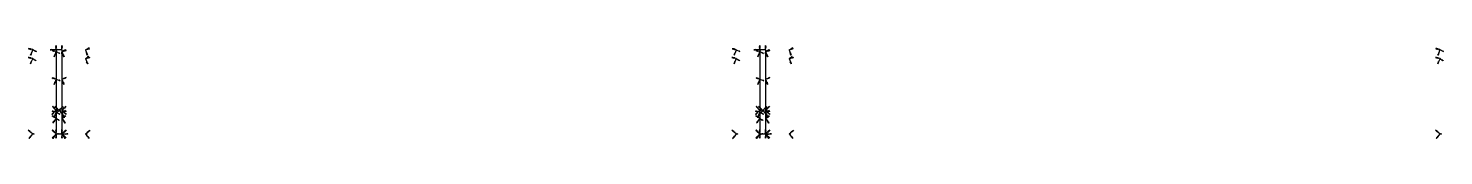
# Model space of a CAD drawing. Header units: millimetres. Extents: x -10973 to 14, y -157 to 191.
# Drawn here: x -4845 to -2432, y -1 to 157 of the extents above; entities that cross this region are included whole.
import ezdxf

# ---------------------------------------------------------------- set-up
doc = ezdxf.new("R2010")
doc.units = ezdxf.units.MM
for name, color, linetype in [('AutoDetect_37_64', 1, 'Continuous'), ('AutoDetect_37_66', 1, 'Continuous'), ('AutoDetect_38_65', 1, 'Continuous'), ('AutoDetect_38_67', 1, 'Continuous'), ('AutoDetect_41_60', 1, 'Continuous'), ('AutoDetect_41_62', 1, 'Continuous'), ('AutoDetect_42_61', 1, 'Continuous'), ('AutoDetect_42_63', 1, 'Continuous'), ('AutoDetect_46_57', 1, 'Continuous'), ('AutoDetect_46_59', 1, 'Continuous'), ('BLECH_ID_GUID_342797C8_094D_45c6_99B3_2BD1321BF620', 1, 'Continuous')]:
    doc.layers.add(name, color=color, linetype=linetype)

# ---------------------------------------------------------------- blocks, each defined once
blk = doc.blocks.new('Kontrollpunkt')
at = {"color": 0}
for q in [(0, 6), (8, 0), (0, 0, 4)]:
    blk.add_line((0, 0), q, dxfattribs=at)
for points in [[(0.25, 8, -0.25), (-0.25, 8, -0.25), (-0.25, 8, 0.25), (0, 10, 0), (-0.25, 8, -0.25), (0.25, 8, 0.25), (0, 10, 0), (0.25, 8, -0.25), (0.25, 8, 0.25), (-0.25, 8, 0.25)], [(0.25, 6, -0.25), (-0.25, 6, -0.25), (-0.25, 6, 0.25), (0, 8, 0), (-0.25, 6, -0.25), (0.25, 6, 0.25), (0, 8, 0), (0.25, 6, -0.25), (0.25, 6, 0.25), (-0.25, 6, 0.25)], [(0.25, 0.25, 4), (-0.25, 0.25, 4), (-0.25, -0.25, 4), (0, 0, 6), (-0.25, 0.25, 4), (0.25, -0.25, 4), (0, 0, 6), (0.25, 0.25, 4), (0.25, -0.25, 4), (-0.25, -0.25, 4)], [(0.25, 0.25, 6), (-0.25, 0.25, 6), (-0.25, -0.25, 6), (0, 0, 8), (-0.25, 0.25, 6), (0.25, -0.25, 6), (0, 0, 8), (0.25, 0.25, 6), (0.25, -0.25, 6), (-0.25, -0.25, 6)], [(0.25, 0.25, 8), (-0.25, 0.25, 8), (-0.25, -0.25, 8), (0, 0, 10), (-0.25, 0.25, 8), (0.25, -0.25, 8), (0, 0, 10), (0.25, 0.25, 8), (0.25, -0.25, 8), (-0.25, -0.25, 8)], [(8, 0.25, -0.25), (8, 0.25, 0.25), (8, -0.25, 0.25), (10, 0, 0), (8, 0.25, 0.25), (8, -0.25, -0.25), (10, 0, 0), (8, 0.25, -0.25), (8, -0.25, -0.25), (8, -0.25, 0.25)]]:
    blk.add_polyline3d(points, dxfattribs=at)

msp = doc.modelspace()

# ---------------------------------------------------------------- linework, layer by layer
at = {"layer": 'AutoDetect_37_64', "color": 1}
msp.add_line((-4788, 6.2, 15), (-4788, 6.2, 64), dxfattribs=at)
at = {"layer": 'AutoDetect_37_64', "color": 1, "extrusion": (-1, 0, 0)}
msp.add_arc((-33.2, 64, 4788), 27, 0.0424, 45, dxfattribs=at)
at = {"layer": 'AutoDetect_37_66', "color": 1}
msp.add_line((-4788, 149.9, 91), (-4788, 33.2, 91), dxfattribs=at)
at = {"layer": 'AutoDetect_37_66', "color": 1, "extrusion": (1, 0, 0)}
msp.add_arc((33.2, 64, -4788), 27, 90.0424, 135, dxfattribs=at)
at = {"layer": 'AutoDetect_38_65', "color": 1}
msp.add_line((-4798, 6.2, 15), (-4798, 6.2, 64), dxfattribs=at)
at = {"layer": 'AutoDetect_38_65', "color": 1, "extrusion": (-1, 0, 0)}
msp.add_arc((-33.2, 64, 4798), 27, 0.0424, 45, dxfattribs=at)
at = {"layer": 'AutoDetect_38_67', "color": 1}
msp.add_line((-4798, 149.9, 91), (-4798, 33.2, 91), dxfattribs=at)
at = {"layer": 'AutoDetect_38_67', "color": 1, "extrusion": (1, 0, 0)}
msp.add_arc((33.2, 64, -4798), 27, 90.0424, 135, dxfattribs=at)
at = {"layer": 'AutoDetect_41_60', "color": 1}
msp.add_line((-3588, 6.2, 15), (-3588, 6.2, 64), dxfattribs=at)
at = {"layer": 'AutoDetect_41_60', "color": 1, "extrusion": (-1, 0, 0)}
msp.add_arc((-33.2, 64, 3588), 27, 0.0424, 45, dxfattribs=at)
at = {"layer": 'AutoDetect_41_62', "color": 1}
msp.add_line((-3588, 149.9, 91), (-3588, 33.2, 91), dxfattribs=at)
at = {"layer": 'AutoDetect_41_62', "color": 1, "extrusion": (1, 0, 0)}
msp.add_arc((33.2, 64, -3588), 27, 90.0424, 135, dxfattribs=at)
at = {"layer": 'AutoDetect_42_61', "color": 1}
msp.add_line((-3598, 6.2, 15), (-3598, 6.2, 64), dxfattribs=at)
at = {"layer": 'AutoDetect_42_61', "color": 1, "extrusion": (-1, 0, 0)}
msp.add_arc((-33.2, 64, 3598), 27, 0.0424, 45, dxfattribs=at)
at = {"layer": 'AutoDetect_42_63', "color": 1}
msp.add_line((-3598, 149.9, 91), (-3598, 33.2, 91), dxfattribs=at)
at = {"layer": 'AutoDetect_42_63', "color": 1, "extrusion": (1, 0, 0)}
msp.add_arc((33.2, 64, -3598), 27, 90.0424, 135, dxfattribs=at)

# ---------------------------------------------------------------- block references
at = {"layer": 'AutoDetect_37_64', "color": 1, "extrusion": (0.696364, 0.696364, -0.173648), "rotation": 99.85107611658391}
for p in [(3421.9, -568.1, -3308.1), (3390, -569.4, -3333), (3390, -534, -3339.2)]:
    msp.add_blockref('Kontrollpunkt', p, dxfattribs=at)
at = {"layer": 'AutoDetect_37_64', "color": 1, "extrusion": (0.642788, 0.743283, -0.185348), "rotation": 102.1447151728823}
msp.add_blockref('Kontrollpunkt', (3651.8, -544.5, -3048.9), dxfattribs=at)
at = {"layer": 'AutoDetect_37_64', "color": 1, "extrusion": (0.650895, 0.650895, -0.390731), "rotation": 111.6785632160715}
msp.add_blockref('Kontrollpunkt', (3390, -1262.2, -3137.4), dxfattribs=at)
at = {"layer": 'AutoDetect_37_64', "color": 1, "extrusion": (0.743283, 0.642788, -0.185348), "rotation": 99.10637076601365}
msp.add_blockref('Kontrollpunkt', (3110.5, -635.4, -3530.7), dxfattribs=at)
at = {"layer": 'AutoDetect_37_66', "color": 1, "extrusion": (0.696364, 0.173648, -0.696364)}
for p, rotation in [((1301, -3145.1, -3372.1), 80.28160008389149), ((1294.3, -3108.9, -3352.1), 80.28160008389149), ((1200.4, -3162.5, -3390.1), 80.28160008389143)]:
    msp.add_blockref('Kontrollpunkt', p, dxfattribs=dict(at, rotation=rotation))
at = {"layer": 'AutoDetect_37_66', "color": 1, "extrusion": (0.743283, 0.185348, -0.642788), "rotation": 76.28817423174286}
msp.add_blockref('Kontrollpunkt', (1279.7, -2870.6, -3562.6), dxfattribs=at)
at = {"layer": 'AutoDetect_37_66', "color": 1, "extrusion": (0.642788, 0.185348, -0.743283), "rotation": 85.57761744062603}
msp.add_blockref('Kontrollpunkt', (1422.6, -3364.8, -3097.1), dxfattribs=at)
at = {"layer": 'AutoDetect_37_66', "color": 1, "extrusion": (0.650895, 0.390731, -0.650895), "rotation": 85.55052143953343}
msp.add_blockref('Kontrollpunkt', (2492.8, -2591.8, -3162.7), dxfattribs=at)
at = {"layer": 'AutoDetect_38_65', "color": 1, "extrusion": (-0.642788, 0.743283, -0.185348), "rotation": 257.8552848271177}
msp.add_blockref('Kontrollpunkt', (3598.9, 617.7, 3112.9), dxfattribs=at)
at = {"layer": 'AutoDetect_38_65', "color": 1, "extrusion": (-0.696364, 0.696364, -0.173648), "rotation": 260.1489238834161}
for p in [(3356.5, 609, 3367.3), (3388.3, 607.6, 3342.4), (3388.3, 643.1, 3336.1)]:
    msp.add_blockref('Kontrollpunkt', p, dxfattribs=at)
at = {"layer": 'AutoDetect_38_65', "color": 1, "extrusion": (-0.743283, 0.642788, -0.185348), "rotation": 260.8936292339863}
msp.add_blockref('Kontrollpunkt', (3159.9, 708.5, 3594.5), dxfattribs=at)
at = {"layer": 'AutoDetect_38_65', "color": 1, "extrusion": (-0.650895, 0.650895, -0.390731), "rotation": 248.3214367839284}
msp.add_blockref('Kontrollpunkt', (3388.3, 1386.3, 3102.1), dxfattribs=at)
at = {"layer": 'AutoDetect_38_67', "color": 1, "extrusion": (-0.696364, 0.173648, -0.696364), "rotation": 279.7183999161086}
for p in [(1025, 3368.1, 3323.3), (1018.4, 3331.9, 3303.3), (1118.9, 3314.5, 3285.3)]:
    msp.add_blockref('Kontrollpunkt', p, dxfattribs=at)
at = {"layer": 'AutoDetect_38_67', "color": 1, "extrusion": (-0.743283, 0.185348, -0.642788), "rotation": 283.7118257682571}
msp.add_blockref('Kontrollpunkt', (1039.7, 3108.1, 3562.5), dxfattribs=at)
at = {"layer": 'AutoDetect_38_67', "color": 1, "extrusion": (-0.642788, 0.185348, -0.743283), "rotation": 274.4223825593739}
msp.add_blockref('Kontrollpunkt', (1233.4, 3481.4, 3064.7), dxfattribs=at)
at = {"layer": 'AutoDetect_38_67', "color": 1, "extrusion": (-0.650895, 0.390731, -0.650895), "rotation": 274.4494785604666}
msp.add_blockref('Kontrollpunkt', (2440.9, 2757.8, 3076.8), dxfattribs=at)
at = {"layer": 'AutoDetect_41_60', "color": 1, "extrusion": (0.696364, 0.696364, -0.173648), "rotation": 99.85107611658391}
for p in [(2573.3, -420.7, -2472.4), (2541.5, -422.1, -2497.3), (2541.5, -386.6, -2503.6)]:
    msp.add_blockref('Kontrollpunkt', p, dxfattribs=at)
at = {"layer": 'AutoDetect_41_60', "color": 1, "extrusion": (0.642788, 0.743283, -0.185348), "rotation": 102.1447151728823}
msp.add_blockref('Kontrollpunkt', (2744.2, -399, -2277.5), dxfattribs=at)
at = {"layer": 'AutoDetect_41_60', "color": 1, "extrusion": (0.650895, 0.650895, -0.390731), "rotation": 111.6785632160715}
msp.add_blockref('Kontrollpunkt', (2541.5, -930.7, -2356.4), dxfattribs=at)
at = {"layer": 'AutoDetect_41_60', "color": 1, "extrusion": (0.743283, 0.642788, -0.185348), "rotation": 99.10637076601365}
msp.add_blockref('Kontrollpunkt', (2325.6, -467.2, -2638.7), dxfattribs=at)
at = {"layer": 'AutoDetect_41_62', "color": 1, "extrusion": (0.696364, 0.173648, -0.696364)}
for p, rotation in [((1010.7, -2334.3, -2536.4), 80.28160008389149), ((1004, -2298.1, -2516.4), 80.28160008389149), ((910.1, -2351.7, -2554.4), 80.28160008389143)]:
    msp.add_blockref('Kontrollpunkt', p, dxfattribs=dict(at, rotation=rotation))
at = {"layer": 'AutoDetect_41_62', "color": 1, "extrusion": (0.743283, 0.185348, -0.642788), "rotation": 76.28817423174286}
msp.add_blockref('Kontrollpunkt', (989.3, -2122.2, -2670.7), dxfattribs=at)
at = {"layer": 'AutoDetect_41_62', "color": 1, "extrusion": (0.642788, 0.185348, -0.743283), "rotation": 85.57761744062603}
msp.add_blockref('Kontrollpunkt', (1090.1, -2507.8, -2325.7), dxfattribs=at)
at = {"layer": 'AutoDetect_41_62', "color": 1, "extrusion": (0.650895, 0.390731, -0.650895), "rotation": 85.55052143953343}
msp.add_blockref('Kontrollpunkt', (1875.2, -1922.1, -2381.7), dxfattribs=at)
at = {"layer": 'AutoDetect_42_61', "color": 1, "extrusion": (-0.642788, 0.743283, -0.185348), "rotation": 257.8552848271177}
msp.add_blockref('Kontrollpunkt', (2691.2, 472.2, 2341.6), dxfattribs=at)
at = {"layer": 'AutoDetect_42_61', "color": 1, "extrusion": (-0.696364, 0.696364, -0.173648), "rotation": 260.1489238834161}
for p in [(2507.9, 461.6, 2531.6), (2539.8, 460.3, 2506.7), (2539.8, 495.7, 2500.5)]:
    msp.add_blockref('Kontrollpunkt', p, dxfattribs=at)
at = {"layer": 'AutoDetect_42_61', "color": 1, "extrusion": (-0.743283, 0.642788, -0.185348), "rotation": 260.8936292339863}
msp.add_blockref('Kontrollpunkt', (2375, 540.3, 2702.5), dxfattribs=at)
at = {"layer": 'AutoDetect_42_61', "color": 1, "extrusion": (-0.650895, 0.650895, -0.390731), "rotation": 248.3214367839284}
msp.add_blockref('Kontrollpunkt', (2539.8, 1054.7, 2321), dxfattribs=at)
at = {"layer": 'AutoDetect_42_63', "color": 1, "extrusion": (-0.696364, 0.173648, -0.696364), "rotation": 279.7183999161086}
for p in [(734.7, 2557.3, 2487.7), (728, 2521.1, 2467.7), (828.6, 2503.7, 2449.7)]:
    msp.add_blockref('Kontrollpunkt', p, dxfattribs=at)
at = {"layer": 'AutoDetect_42_63', "color": 1, "extrusion": (-0.743283, 0.185348, -0.642788), "rotation": 283.7118257682571}
msp.add_blockref('Kontrollpunkt', (749.3, 2359.7, 2670.6), dxfattribs=at)
at = {"layer": 'AutoDetect_42_63', "color": 1, "extrusion": (-0.642788, 0.185348, -0.743283), "rotation": 274.4223825593739}
msp.add_blockref('Kontrollpunkt', (900.9, 2624.3, 2293.4), dxfattribs=at)
at = {"layer": 'AutoDetect_42_63', "color": 1, "extrusion": (-0.650895, 0.390731, -0.650895), "rotation": 274.4494785604666}
msp.add_blockref('Kontrollpunkt', (1823.3, 2088.1, 2295.7), dxfattribs=at)
at = {"layer": 'AutoDetect_46_57', "color": 1, "extrusion": (-0.743283, 0.642788, -0.185348), "rotation": 260.8936292339863}
msp.add_blockref('Kontrollpunkt', (1590, 372, 1810.6), dxfattribs=at)
at = {"layer": 'AutoDetect_46_59', "color": 1, "extrusion": (-0.696364, 0.173648, -0.696364), "rotation": 279.7183999161086}
msp.add_blockref('Kontrollpunkt', (444.3, 1746.5, 1652), dxfattribs=at)
at = {"layer": 'AutoDetect_46_59', "color": 1, "extrusion": (-0.743283, 0.185348, -0.642788), "rotation": 283.7118257682571}
msp.add_blockref('Kontrollpunkt', (459, 1611.2, 1778.6), dxfattribs=at)
at = {"layer": 'BLECH_ID_GUID_342797C8_094D_45c6_99B3_2BD1321BF620', "color": 2, "extrusion": (0, 0.707107, 0.707107)}
for p in [(4798, -41.6, 170.5), (4788, -41.6, 170.5), (3598, -41.6, 170.5), (3588, -41.6, 170.5)]:
    msp.add_blockref('Kontrollpunkt', p, dxfattribs=at)
at = {"layer": 'BLECH_ID_GUID_342797C8_094D_45c6_99B3_2BD1321BF620', "color": 2, "extrusion": (0, 0.707107, -0.707107), "rotation": 180}
for p in [(4798, 15, -6.2), (4788, 15, -6.2), (3598, 15, -6.2), (3588, 15, -6.2)]:
    msp.add_blockref('Kontrollpunkt', p, dxfattribs=at)

doc.saveas('drawing.dxf')
